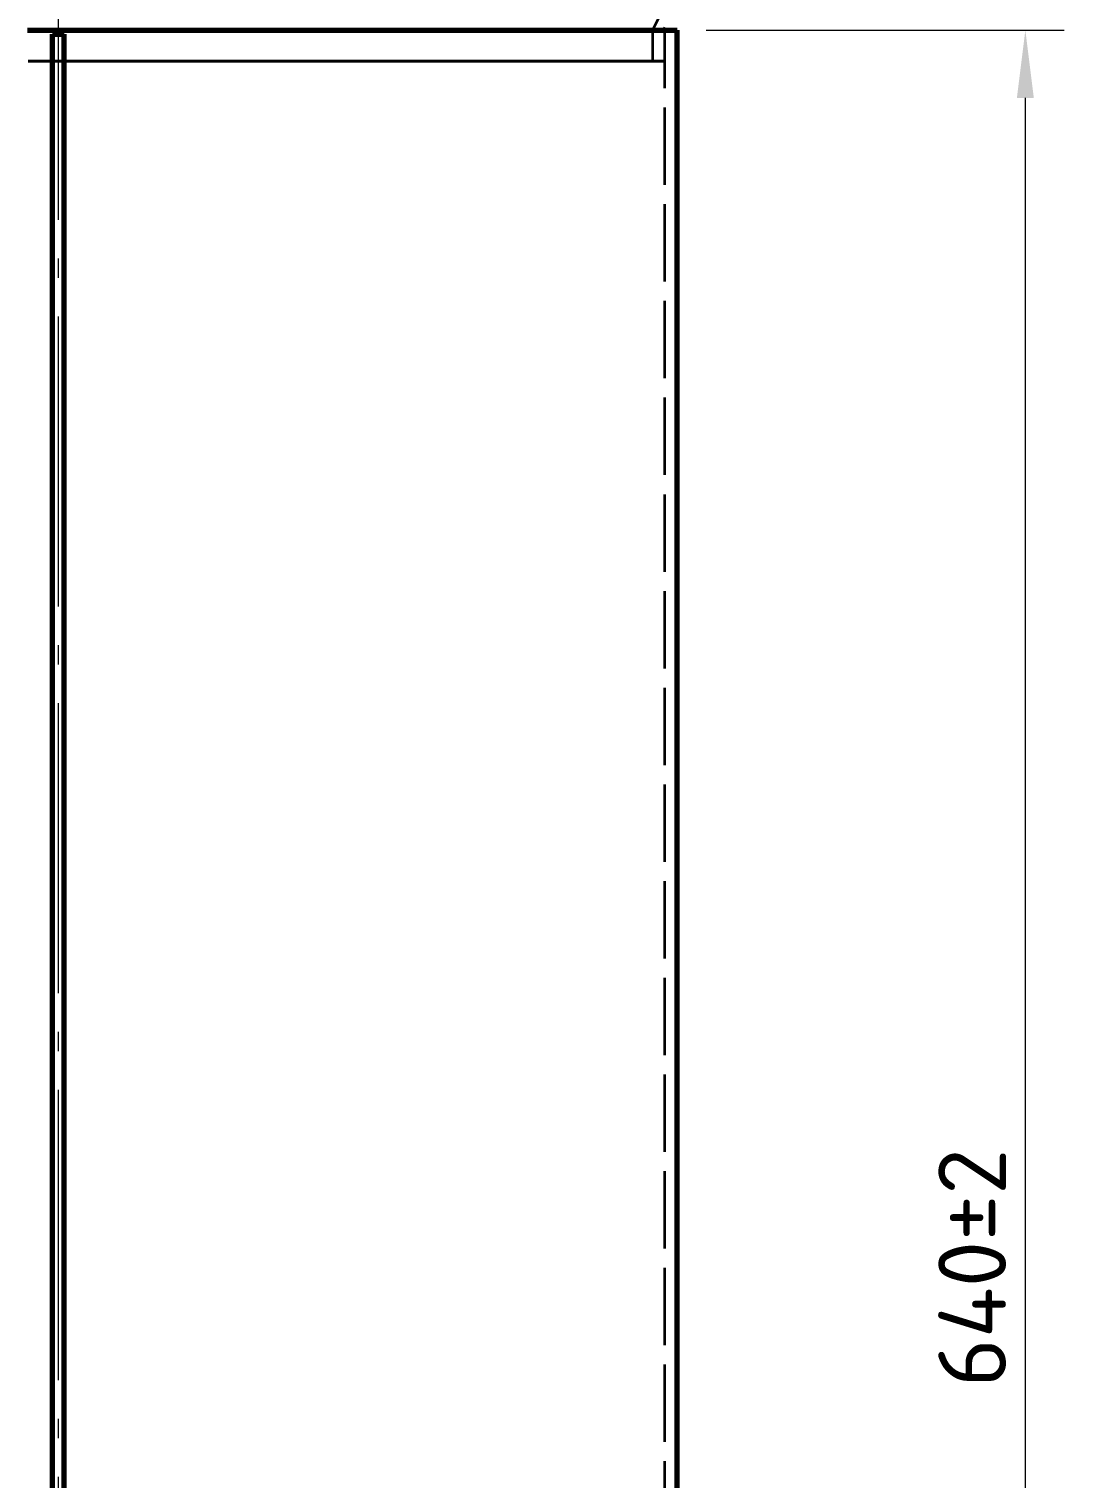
# Model space of a CAD drawing. Header units: millimetres. Extents: x 0 to 1554, y 0 to 420.
# Drawn here: x 118.7 to 172.2, y 230.7 to 305.7 of the extents above; entities that cross this region are included whole.
import ezdxf

# ---------------------------------------------------------------- set-up
doc = ezdxf.new("R2010")
doc.units = ezdxf.units.MM
doc.linetypes.add('IRAM-E-TRAZOS', pattern=[5, 4, -1])
doc.linetypes.add('IRAM-F-TRAZO-PUNTO', pattern=[20, 15, -2, 1, -2])
for name, color, linetype, lineweight in [('01-VISIBLE', 7, 'CONTINUOUS', 70), ('02-OCULTA', 4, 'IRAM-E-TRAZOS', 35), ('03-EJE', 1, 'IRAM-F-TRAZO-PUNTO', 18), ('04-COTA', 3, 'CONTINUOUS', 18)]:
    doc.layers.add(name, color=color, linetype=linetype, lineweight=lineweight)
doc.styles.add('ISO3098', font='isocpeur.ttf')
doc.dimstyles.new('FLAMA-IRAM', dxfattribs={"dimtxt": 3.5, "dimasz": 3.5, "dimexe": 2, "dimexo": 1.5, "dimgap": 1, "dimtad": 1, "dimdec": 1, "dimtxsty": 'ISO3098', "dimblk": 'IRAM_FLECHA', "dimblk1": 'IRAM_FLECHA', "dimblk2": 'IRAM_FLECHA', "dimcen": 2.5, "dimclrd": 256, "dimclre": 256, "dimclrt": 256, "dimazin": 3, "dimtfac": 1, "dimtmove": 0, "dimatfit": 3, "dimlwd": 18, "dimlwe": 18})

# ---------------------------------------------------------------- blocks, each defined once
blk = doc.blocks.new('IRAM_FLECHA')
blk.add_solid([(0, 0), (-1, 0.125), (-1, -0.125)])

msp = doc.modelspace()

# ---------------------------------------------------------------- linework, layer by layer
at = {"layer": '01-VISIBLE'}
for p, q in [((151.61, 305.613), (151.674, 305.741)), ((119.95, 177.813), (119.95, 305.413)), ((119.95, 305.413), (120.55, 305.413)), ((120.55, 177.813), (120.55, 305.413)), ((152.25, 177.613), (152.25, 305.613))]:
    msp.add_line(p, q, dxfattribs=at)
msp.add_lwpolyline([(118.65, 305.613), (118.81, 305.613), (118.97, 305.613), (119.13, 305.613), (119.29, 305.613), (119.45, 305.613), (119.61, 305.613), (119.77, 305.613), (119.93, 305.613), (120.09, 305.613), (120.25, 305.613), (120.41, 305.613), (120.57, 305.613), (120.73, 305.613), (120.89, 305.613), (121.05, 305.613), (121.21, 305.613), (121.37, 305.613), (121.53, 305.613), (121.69, 305.613), (121.85, 305.613), (122.01, 305.613), (122.17, 305.613), (122.33, 305.613), (122.49, 305.613), (122.65, 305.613), (122.81, 305.613), (122.97, 305.613), (123.13, 305.613), (123.29, 305.613), (123.45, 305.613), (123.61, 305.613), (123.77, 305.613), (123.93, 305.613), (124.09, 305.613), (124.25, 305.613), (124.41, 305.613), (124.57, 305.613), (124.73, 305.613), (124.89, 305.613), (125.05, 305.613), (125.21, 305.613), (125.37, 305.613), (125.53, 305.613), (125.69, 305.613), (125.85, 305.613), (126.01, 305.613), (126.17, 305.613), (126.33, 305.613), (126.49, 305.613), (126.65, 305.613), (126.81, 305.613), (126.97, 305.613), (127.13, 305.613), (127.29, 305.613), (127.45, 305.613), (127.61, 305.613), (127.77, 305.613), (127.93, 305.613), (128.09, 305.613), (128.25, 305.613), (128.41, 305.613), (128.57, 305.613), (128.73, 305.613), (128.89, 305.613), (129.05, 305.613), (129.21, 305.613), (129.37, 305.613), (129.53, 305.613), (129.69, 305.613), (129.85, 305.613), (130.01, 305.613), (130.17, 305.613), (130.33, 305.613), (130.49, 305.613), (130.65, 305.613), (130.81, 305.613), (130.97, 305.613), (131.13, 305.613), (131.29, 305.613), (131.45, 305.613), (131.61, 305.613), (131.77, 305.613), (131.93, 305.613), (132.09, 305.613), (132.25, 305.613), (132.41, 305.613), (132.57, 305.613), (132.73, 305.613), (132.89, 305.613), (133.05, 305.613), (133.21, 305.613), (133.37, 305.613), (133.53, 305.613), (133.69, 305.613), (133.85, 305.613), (134.01, 305.613), (134.17, 305.613), (134.33, 305.613), (134.49, 305.613), (134.65, 305.613), (134.81, 305.613), (134.97, 305.613), (135.13, 305.613), (135.29, 305.613), (135.45, 305.613), (135.61, 305.613), (135.77, 305.613), (135.93, 305.613), (136.09, 305.613), (136.25, 305.613), (136.41, 305.613), (136.57, 305.613), (136.73, 305.613), (136.89, 305.613), (137.05, 305.613), (137.21, 305.613), (137.37, 305.613), (137.53, 305.613), (137.69, 305.613), (137.85, 305.613), (138.01, 305.613), (138.17, 305.613), (138.33, 305.613), (138.49, 305.613), (138.65, 305.613), (138.81, 305.613), (138.97, 305.613), (139.13, 305.613), (139.29, 305.613), (139.45, 305.613), (139.61, 305.613), (139.77, 305.613), (139.93, 305.613), (140.09, 305.613), (140.25, 305.613), (140.41, 305.613), (140.57, 305.613), (140.73, 305.613), (140.89, 305.613), (141.05, 305.613), (141.21, 305.613), (141.37, 305.613), (141.53, 305.613), (141.69, 305.613), (141.85, 305.613), (142.01, 305.613), (142.17, 305.613), (142.33, 305.613), (142.49, 305.613), (142.65, 305.613), (142.81, 305.613), (142.97, 305.613), (143.13, 305.613), (143.29, 305.613), (143.45, 305.613), (143.61, 305.613), (143.77, 305.613), (143.93, 305.613), (144.09, 305.613), (144.25, 305.613), (144.41, 305.613), (144.57, 305.613), (144.73, 305.613), (144.89, 305.613), (145.05, 305.613), (145.21, 305.613), (145.37, 305.613), (145.53, 305.613), (145.69, 305.613), (145.85, 305.613), (146.01, 305.613), (146.17, 305.613), (146.33, 305.613), (146.49, 305.613), (146.65, 305.613), (146.81, 305.613), (146.97, 305.613), (147.13, 305.613), (147.29, 305.613), (147.45, 305.613), (147.61, 305.613), (147.77, 305.613), (147.93, 305.613), (148.09, 305.613), (148.25, 305.613), (148.41, 305.613), (148.57, 305.613), (148.73, 305.613), (148.89, 305.613), (149.05, 305.613), (149.21, 305.613), (149.37, 305.613), (149.53, 305.613), (149.69, 305.613), (149.85, 305.613), (150.01, 305.613), (150.17, 305.613), (150.33, 305.613), (150.49, 305.613), (150.65, 305.613), (150.81, 305.613), (150.97, 305.613), (151.13, 305.613), (151.29, 305.613), (151.45, 305.613), (151.61, 305.613), (151.77, 305.613), (151.93, 305.613), (152.09, 305.613), (152.25, 305.613)], dxfattribs=at)
at = {"layer": '02-OCULTA'}
for p, q in [((151.61, 306.893), (150.97, 305.613)), ((119.95, 177.813), (119.95, 305.413)), ((119.95, 305.413), (120.55, 305.413)), ((120.55, 177.813), (120.55, 305.413)), ((150.97, 305.613), (150.97, 304.013)), ((151.61, 177.613), (151.61, 305.613)), ((151.61, 304.013), (151.61, 305.613))]:
    msp.add_line(p, q, dxfattribs=at)
for points in [[(152.25, 305.613), (152.09, 305.613), (151.93, 305.613), (151.77, 305.613), (151.61, 305.613), (151.45, 305.613), (151.29, 305.613), (151.13, 305.613), (150.97, 305.613), (150.81, 305.613), (150.65, 305.613), (150.49, 305.613), (150.33, 305.613), (150.17, 305.613), (150.01, 305.613), (149.85, 305.613), (149.69, 305.613), (149.53, 305.613), (149.37, 305.613), (149.21, 305.613), (149.05, 305.613), (148.89, 305.613), (148.73, 305.613), (148.57, 305.613), (148.41, 305.613), (148.25, 305.613), (148.09, 305.613), (147.93, 305.613), (147.77, 305.613), (147.61, 305.613), (147.45, 305.613), (147.29, 305.613), (147.13, 305.613), (146.97, 305.613), (146.81, 305.613), (146.65, 305.613), (146.49, 305.613), (146.33, 305.613), (146.17, 305.613), (146.01, 305.613), (145.85, 305.613), (145.69, 305.613), (145.53, 305.613), (145.37, 305.613), (145.21, 305.613), (145.05, 305.613), (144.89, 305.613), (144.73, 305.613), (144.57, 305.613), (144.41, 305.613), (144.25, 305.613), (144.09, 305.613), (143.93, 305.613), (143.77, 305.613), (143.61, 305.613), (143.45, 305.613), (143.29, 305.613), (143.13, 305.613), (142.97, 305.613), (142.81, 305.613), (142.65, 305.613), (142.49, 305.613), (142.33, 305.613), (142.17, 305.613), (142.01, 305.613), (141.85, 305.613), (141.69, 305.613), (141.53, 305.613), (141.37, 305.613), (141.21, 305.613), (141.05, 305.613), (140.89, 305.613), (140.73, 305.613), (140.57, 305.613), (140.41, 305.613), (140.25, 305.613), (140.09, 305.613), (139.93, 305.613), (139.77, 305.613), (139.61, 305.613), (139.45, 305.613), (139.29, 305.613), (139.13, 305.613), (138.97, 305.613), (138.81, 305.613), (138.65, 305.613), (138.49, 305.613), (138.33, 305.613), (138.17, 305.613), (138.01, 305.613), (137.85, 305.613), (137.69, 305.613), (137.53, 305.613), (137.37, 305.613), (137.21, 305.613), (137.05, 305.613), (136.89, 305.613), (136.73, 305.613), (136.57, 305.613), (136.41, 305.613), (136.25, 305.613), (136.09, 305.613), (135.93, 305.613), (135.77, 305.613), (135.61, 305.613), (135.45, 305.613), (135.29, 305.613), (135.13, 305.613), (134.97, 305.613), (134.81, 305.613), (134.65, 305.613), (134.49, 305.613), (134.33, 305.613), (134.17, 305.613), (134.01, 305.613), (133.85, 305.613), (133.69, 305.613), (133.53, 305.613), (133.37, 305.613), (133.21, 305.613), (133.05, 305.613), (132.89, 305.613), (132.73, 305.613), (132.57, 305.613), (132.41, 305.613), (132.25, 305.613), (132.09, 305.613), (131.93, 305.613), (131.77, 305.613), (131.61, 305.613), (131.45, 305.613), (131.29, 305.613), (131.13, 305.613), (130.97, 305.613), (130.81, 305.613), (130.65, 305.613), (130.49, 305.613), (130.33, 305.613), (130.17, 305.613), (130.01, 305.613), (129.85, 305.613), (129.69, 305.613), (129.53, 305.613), (129.37, 305.613), (129.21, 305.613), (129.05, 305.613), (128.89, 305.613), (128.73, 305.613), (128.57, 305.613), (128.41, 305.613), (128.25, 305.613), (128.09, 305.613), (127.93, 305.613), (127.77, 305.613), (127.61, 305.613), (127.45, 305.613), (127.29, 305.613), (127.13, 305.613), (126.97, 305.613), (126.81, 305.613), (126.65, 305.613), (126.49, 305.613), (126.33, 305.613), (126.17, 305.613), (126.01, 305.613), (125.85, 305.613), (125.69, 305.613), (125.53, 305.613), (125.37, 305.613), (125.21, 305.613), (125.05, 305.613), (124.89, 305.613), (124.73, 305.613), (124.57, 305.613), (124.41, 305.613), (124.25, 305.613), (124.09, 305.613), (123.93, 305.613), (123.77, 305.613), (123.61, 305.613), (123.45, 305.613), (123.29, 305.613), (123.13, 305.613), (122.97, 305.613), (122.81, 305.613), (122.65, 305.613), (122.49, 305.613), (122.33, 305.613), (122.17, 305.613), (122.01, 305.613), (121.85, 305.613), (121.69, 305.613), (121.53, 305.613), (121.37, 305.613), (121.21, 305.613), (121.05, 305.613), (120.89, 305.613), (120.73, 305.613), (120.57, 305.613), (120.41, 305.613), (120.25, 305.613), (120.09, 305.613), (119.93, 305.613), (119.77, 305.613), (119.61, 305.613), (119.45, 305.613), (119.29, 305.613), (119.13, 305.613), (118.97, 305.613), (118.81, 305.613), (118.65, 305.613)], [(151.61, 305.613), (151.453, 305.613), (151.296, 305.613), (151.14, 305.613), (150.983, 305.613), (150.826, 305.613), (150.669, 305.613), (150.512, 305.613), (150.356, 305.613), (150.199, 305.613), (150.042, 305.613), (149.885, 305.613), (149.728, 305.613), (149.572, 305.613), (149.415, 305.613), (149.258, 305.613), (149.101, 305.613), (148.944, 305.613), (148.788, 305.613), (148.631, 305.613), (148.474, 305.613), (148.317, 305.613), (148.16, 305.613), (148.004, 305.613), (147.847, 305.613), (147.69, 305.613), (147.533, 305.613), (147.376, 305.613), (147.22, 305.613), (147.063, 305.613), (146.906, 305.613), (146.749, 305.613), (146.592, 305.613), (146.436, 305.613), (146.279, 305.613), (146.122, 305.613), (145.965, 305.613), (145.808, 305.613), (145.652, 305.613), (145.495, 305.613), (145.338, 305.613), (145.181, 305.613), (145.024, 305.613), (144.868, 305.613), (144.711, 305.613), (144.554, 305.613), (144.397, 305.613), (144.24, 305.613), (144.084, 305.613), (143.927, 305.613), (143.77, 305.613), (143.613, 305.613), (143.456, 305.613), (143.3, 305.613), (143.143, 305.613), (142.986, 305.613), (142.829, 305.613), (142.672, 305.613), (142.516, 305.613), (142.359, 305.613), (142.202, 305.613), (142.045, 305.613), (141.888, 305.613), (141.732, 305.613), (141.575, 305.613), (141.418, 305.613), (141.261, 305.613), (141.104, 305.613), (140.948, 305.613), (140.791, 305.613), (140.634, 305.613), (140.477, 305.613), (140.32, 305.613), (140.164, 305.613), (140.007, 305.613), (139.85, 305.613), (139.693, 305.613), (139.536, 305.613), (139.38, 305.613), (139.223, 305.613), (139.066, 305.613), (138.909, 305.613), (138.752, 305.613), (138.596, 305.613), (138.439, 305.613), (138.282, 305.613), (138.125, 305.613), (137.968, 305.613), (137.812, 305.613), (137.655, 305.613), (137.498, 305.613), (137.341, 305.613), (137.184, 305.613), (137.028, 305.613), (136.871, 305.613), (136.714, 305.613), (136.557, 305.613), (136.4, 305.613), (136.244, 305.613), (136.087, 305.613), (135.93, 305.613), (135.773, 305.613), (135.616, 305.613), (135.46, 305.613), (135.303, 305.613), (135.146, 305.613), (134.989, 305.613), (134.832, 305.613), (134.676, 305.613), (134.519, 305.613), (134.362, 305.613), (134.205, 305.613), (134.048, 305.613), (133.892, 305.613), (133.735, 305.613), (133.578, 305.613), (133.421, 305.613), (133.264, 305.613), (133.108, 305.613), (132.951, 305.613), (132.794, 305.613), (132.637, 305.613), (132.48, 305.613), (132.324, 305.613), (132.167, 305.613), (132.01, 305.613), (131.853, 305.613), (131.696, 305.613), (131.54, 305.613), (131.383, 305.613), (131.226, 305.613), (131.069, 305.613), (130.912, 305.613), (130.756, 305.613), (130.599, 305.613), (130.442, 305.613), (130.285, 305.613), (130.128, 305.613), (129.972, 305.613), (129.815, 305.613), (129.658, 305.613), (129.501, 305.613), (129.344, 305.613), (129.188, 305.613), (129.031, 305.613), (128.874, 305.613), (128.717, 305.613), (128.56, 305.613), (128.404, 305.613), (128.247, 305.613), (128.09, 305.613), (127.933, 305.613), (127.776, 305.613), (127.62, 305.613), (127.463, 305.613), (127.306, 305.613), (127.149, 305.613), (126.992, 305.613), (126.836, 305.613), (126.679, 305.613), (126.522, 305.613), (126.365, 305.613), (126.208, 305.613), (126.052, 305.613), (125.895, 305.613), (125.738, 305.613), (125.581, 305.613), (125.424, 305.613), (125.268, 305.613), (125.111, 305.613), (124.954, 305.613), (124.797, 305.613), (124.64, 305.613), (124.484, 305.613), (124.327, 305.613), (124.17, 305.613), (124.013, 305.613), (123.856, 305.613), (123.7, 305.613), (123.543, 305.613), (123.386, 305.613), (123.229, 305.613), (123.072, 305.613), (122.916, 305.613), (122.759, 305.613), (122.602, 305.613), (122.445, 305.613), (122.288, 305.613), (122.132, 305.613), (121.975, 305.613), (121.818, 305.613), (121.661, 305.613), (121.504, 305.613), (121.348, 305.613), (121.191, 305.613), (121.034, 305.613), (120.877, 305.613), (120.72, 305.613), (120.564, 305.613), (120.407, 305.613), (120.25, 305.613), (120.093, 305.613), (119.936, 305.613), (119.78, 305.613), (119.623, 305.613), (119.466, 305.613), (119.309, 305.613), (119.152, 305.613), (118.996, 305.613), (118.839, 305.613), (118.682, 305.613)], [(118.682, 305.613), (118.839, 305.613), (118.996, 305.613), (119.152, 305.613), (119.309, 305.613), (119.466, 305.613), (119.623, 305.613), (119.78, 305.613), (119.936, 305.613), (120.093, 305.613), (120.25, 305.613), (120.407, 305.613), (120.564, 305.613), (120.72, 305.613), (120.877, 305.613), (121.034, 305.613), (121.191, 305.613), (121.348, 305.613), (121.504, 305.613), (121.661, 305.613), (121.818, 305.613), (121.975, 305.613), (122.132, 305.613), (122.288, 305.613), (122.445, 305.613), (122.602, 305.613), (122.759, 305.613), (122.916, 305.613), (123.072, 305.613), (123.229, 305.613), (123.386, 305.613), (123.543, 305.613), (123.7, 305.613), (123.856, 305.613), (124.013, 305.613), (124.17, 305.613), (124.327, 305.613), (124.484, 305.613), (124.64, 305.613), (124.797, 305.613), (124.954, 305.613), (125.111, 305.613), (125.268, 305.613), (125.424, 305.613), (125.581, 305.613), (125.738, 305.613), (125.895, 305.613), (126.052, 305.613), (126.208, 305.613), (126.365, 305.613), (126.522, 305.613), (126.679, 305.613), (126.836, 305.613), (126.992, 305.613), (127.149, 305.613), (127.306, 305.613), (127.463, 305.613), (127.62, 305.613), (127.776, 305.613), (127.933, 305.613), (128.09, 305.613), (128.247, 305.613), (128.404, 305.613), (128.56, 305.613), (128.717, 305.613), (128.874, 305.613), (129.031, 305.613), (129.188, 305.613), (129.344, 305.613), (129.501, 305.613), (129.658, 305.613), (129.815, 305.613), (129.972, 305.613), (130.128, 305.613), (130.285, 305.613), (130.442, 305.613), (130.599, 305.613), (130.756, 305.613), (130.912, 305.613), (131.069, 305.613), (131.226, 305.613), (131.383, 305.613), (131.54, 305.613), (131.696, 305.613), (131.853, 305.613), (132.01, 305.613), (132.167, 305.613), (132.324, 305.613), (132.48, 305.613), (132.637, 305.613), (132.794, 305.613), (132.951, 305.613), (133.108, 305.613), (133.264, 305.613), (133.421, 305.613), (133.578, 305.613), (133.735, 305.613), (133.892, 305.613), (134.048, 305.613), (134.205, 305.613), (134.362, 305.613), (134.519, 305.613), (134.676, 305.613), (134.832, 305.613), (134.989, 305.613), (135.146, 305.613), (135.303, 305.613), (135.46, 305.613), (135.616, 305.613), (135.773, 305.613), (135.93, 305.613), (136.087, 305.613), (136.244, 305.613), (136.4, 305.613), (136.557, 305.613), (136.714, 305.613), (136.871, 305.613), (137.028, 305.613), (137.184, 305.613), (137.341, 305.613), (137.498, 305.613), (137.655, 305.613), (137.812, 305.613), (137.968, 305.613), (138.125, 305.613), (138.282, 305.613), (138.439, 305.613), (138.596, 305.613), (138.752, 305.613), (138.909, 305.613), (139.066, 305.613), (139.223, 305.613), (139.38, 305.613), (139.536, 305.613), (139.693, 305.613), (139.85, 305.613), (140.007, 305.613), (140.164, 305.613), (140.32, 305.613), (140.477, 305.613), (140.634, 305.613), (140.791, 305.613), (140.948, 305.613), (141.104, 305.613), (141.261, 305.613), (141.418, 305.613), (141.575, 305.613), (141.732, 305.613), (141.888, 305.613), (142.045, 305.613), (142.202, 305.613), (142.359, 305.613), (142.516, 305.613), (142.672, 305.613), (142.829, 305.613), (142.986, 305.613), (143.143, 305.613), (143.3, 305.613), (143.456, 305.613), (143.613, 305.613), (143.77, 305.613), (143.927, 305.613), (144.084, 305.613), (144.24, 305.613), (144.397, 305.613), (144.554, 305.613), (144.711, 305.613), (144.868, 305.613), (145.024, 305.613), (145.181, 305.613), (145.338, 305.613), (145.495, 305.613), (145.652, 305.613), (145.808, 305.613), (145.965, 305.613), (146.122, 305.613), (146.279, 305.613), (146.436, 305.613), (146.592, 305.613), (146.749, 305.613), (146.906, 305.613), (147.063, 305.613), (147.22, 305.613), (147.376, 305.613), (147.533, 305.613), (147.69, 305.613), (147.847, 305.613), (148.004, 305.613), (148.16, 305.613), (148.317, 305.613), (148.474, 305.613), (148.631, 305.613), (148.788, 305.613), (148.944, 305.613), (149.101, 305.613), (149.258, 305.613), (149.415, 305.613), (149.572, 305.613), (149.728, 305.613), (149.885, 305.613), (150.042, 305.613), (150.199, 305.613), (150.356, 305.613), (150.512, 305.613), (150.669, 305.613), (150.826, 305.613), (150.983, 305.613), (151.14, 305.613), (151.296, 305.613), (151.453, 305.613), (151.61, 305.613)], [(151.61, 305.613), (151.453, 305.613), (151.296, 305.613), (151.14, 305.613), (150.983, 305.613), (150.826, 305.613), (150.669, 305.613), (150.512, 305.613), (150.356, 305.613), (150.199, 305.613), (150.042, 305.613), (149.885, 305.613), (149.728, 305.613), (149.572, 305.613), (149.415, 305.613), (149.258, 305.613), (149.101, 305.613), (148.944, 305.613), (148.788, 305.613), (148.631, 305.613), (148.474, 305.613), (148.317, 305.613), (148.16, 305.613), (148.004, 305.613), (147.847, 305.613), (147.69, 305.613), (147.533, 305.613), (147.376, 305.613), (147.22, 305.613), (147.063, 305.613), (146.906, 305.613), (146.749, 305.613), (146.592, 305.613), (146.436, 305.613), (146.279, 305.613), (146.122, 305.613), (145.965, 305.613), (145.808, 305.613), (145.652, 305.613), (145.495, 305.613), (145.338, 305.613), (145.181, 305.613), (145.024, 305.613), (144.868, 305.613), (144.711, 305.613), (144.554, 305.613), (144.397, 305.613), (144.24, 305.613), (144.084, 305.613), (143.927, 305.613), (143.77, 305.613), (143.613, 305.613), (143.456, 305.613), (143.3, 305.613), (143.143, 305.613), (142.986, 305.613), (142.829, 305.613), (142.672, 305.613), (142.516, 305.613), (142.359, 305.613), (142.202, 305.613), (142.045, 305.613), (141.888, 305.613), (141.732, 305.613), (141.575, 305.613), (141.418, 305.613), (141.261, 305.613), (141.104, 305.613), (140.948, 305.613), (140.791, 305.613), (140.634, 305.613), (140.477, 305.613), (140.32, 305.613), (140.164, 305.613), (140.007, 305.613), (139.85, 305.613), (139.693, 305.613), (139.536, 305.613), (139.38, 305.613), (139.223, 305.613), (139.066, 305.613), (138.909, 305.613), (138.752, 305.613), (138.596, 305.613), (138.439, 305.613), (138.282, 305.613), (138.125, 305.613), (137.968, 305.613), (137.812, 305.613), (137.655, 305.613), (137.498, 305.613), (137.341, 305.613), (137.184, 305.613), (137.028, 305.613), (136.871, 305.613), (136.714, 305.613), (136.557, 305.613), (136.4, 305.613), (136.244, 305.613), (136.087, 305.613), (135.93, 305.613), (135.773, 305.613), (135.616, 305.613), (135.46, 305.613), (135.303, 305.613), (135.146, 305.613), (134.989, 305.613), (134.832, 305.613), (134.676, 305.613), (134.519, 305.613), (134.362, 305.613), (134.205, 305.613), (134.048, 305.613), (133.892, 305.613), (133.735, 305.613), (133.578, 305.613), (133.421, 305.613), (133.264, 305.613), (133.108, 305.613), (132.951, 305.613), (132.794, 305.613), (132.637, 305.613), (132.48, 305.613), (132.324, 305.613), (132.167, 305.613), (132.01, 305.613), (131.853, 305.613), (131.696, 305.613), (131.54, 305.613), (131.383, 305.613), (131.226, 305.613), (131.069, 305.613), (130.912, 305.613), (130.756, 305.613), (130.599, 305.613), (130.442, 305.613), (130.285, 305.613), (130.128, 305.613), (129.972, 305.613), (129.815, 305.613), (129.658, 305.613), (129.501, 305.613), (129.344, 305.613), (129.188, 305.613), (129.031, 305.613), (128.874, 305.613), (128.717, 305.613), (128.56, 305.613), (128.404, 305.613), (128.247, 305.613), (128.09, 305.613), (127.933, 305.613), (127.776, 305.613), (127.62, 305.613), (127.463, 305.613), (127.306, 305.613), (127.149, 305.613), (126.992, 305.613), (126.836, 305.613), (126.679, 305.613), (126.522, 305.613), (126.365, 305.613), (126.208, 305.613), (126.052, 305.613), (125.895, 305.613), (125.738, 305.613), (125.581, 305.613), (125.424, 305.613), (125.268, 305.613), (125.111, 305.613), (124.954, 305.613), (124.797, 305.613), (124.64, 305.613), (124.484, 305.613), (124.327, 305.613), (124.17, 305.613), (124.013, 305.613), (123.856, 305.613), (123.7, 305.613), (123.543, 305.613), (123.386, 305.613), (123.229, 305.613), (123.072, 305.613), (122.916, 305.613), (122.759, 305.613), (122.602, 305.613), (122.445, 305.613), (122.288, 305.613), (122.132, 305.613), (121.975, 305.613), (121.818, 305.613), (121.661, 305.613), (121.504, 305.613), (121.348, 305.613), (121.191, 305.613), (121.034, 305.613), (120.877, 305.613), (120.72, 305.613), (120.564, 305.613), (120.407, 305.613), (120.25, 305.613), (120.093, 305.613), (119.936, 305.613), (119.78, 305.613), (119.623, 305.613), (119.466, 305.613), (119.309, 305.613), (119.152, 305.613), (118.996, 305.613), (118.839, 305.613), (118.682, 305.613)], [(118.682, 305.613), (118.839, 305.613), (118.996, 305.613), (119.152, 305.613), (119.309, 305.613), (119.466, 305.613), (119.623, 305.613), (119.78, 305.613), (119.936, 305.613), (120.093, 305.613), (120.25, 305.613), (120.407, 305.613), (120.564, 305.613), (120.72, 305.613), (120.877, 305.613), (121.034, 305.613), (121.191, 305.613), (121.348, 305.613), (121.504, 305.613), (121.661, 305.613), (121.818, 305.613), (121.975, 305.613), (122.132, 305.613), (122.288, 305.613), (122.445, 305.613), (122.602, 305.613), (122.759, 305.613), (122.916, 305.613), (123.072, 305.613), (123.229, 305.613), (123.386, 305.613), (123.543, 305.613), (123.7, 305.613), (123.856, 305.613), (124.013, 305.613), (124.17, 305.613), (124.327, 305.613), (124.484, 305.613), (124.64, 305.613), (124.797, 305.613), (124.954, 305.613), (125.111, 305.613), (125.268, 305.613), (125.424, 305.613), (125.581, 305.613), (125.738, 305.613), (125.895, 305.613), (126.052, 305.613), (126.208, 305.613), (126.365, 305.613), (126.522, 305.613), (126.679, 305.613), (126.836, 305.613), (126.992, 305.613), (127.149, 305.613), (127.306, 305.613), (127.463, 305.613), (127.62, 305.613), (127.776, 305.613), (127.933, 305.613), (128.09, 305.613), (128.247, 305.613), (128.404, 305.613), (128.56, 305.613), (128.717, 305.613), (128.874, 305.613), (129.031, 305.613), (129.188, 305.613), (129.344, 305.613), (129.501, 305.613), (129.658, 305.613), (129.815, 305.613), (129.972, 305.613), (130.128, 305.613), (130.285, 305.613), (130.442, 305.613), (130.599, 305.613), (130.756, 305.613), (130.912, 305.613), (131.069, 305.613), (131.226, 305.613), (131.383, 305.613), (131.54, 305.613), (131.696, 305.613), (131.853, 305.613), (132.01, 305.613), (132.167, 305.613), (132.324, 305.613), (132.48, 305.613), (132.637, 305.613), (132.794, 305.613), (132.951, 305.613), (133.108, 305.613), (133.264, 305.613), (133.421, 305.613), (133.578, 305.613), (133.735, 305.613), (133.892, 305.613), (134.048, 305.613), (134.205, 305.613), (134.362, 305.613), (134.519, 305.613), (134.676, 305.613), (134.832, 305.613), (134.989, 305.613), (135.146, 305.613), (135.303, 305.613), (135.46, 305.613), (135.616, 305.613), (135.773, 305.613), (135.93, 305.613), (136.087, 305.613), (136.244, 305.613), (136.4, 305.613), (136.557, 305.613), (136.714, 305.613), (136.871, 305.613), (137.028, 305.613), (137.184, 305.613), (137.341, 305.613), (137.498, 305.613), (137.655, 305.613), (137.812, 305.613), (137.968, 305.613), (138.125, 305.613), (138.282, 305.613), (138.439, 305.613), (138.596, 305.613), (138.752, 305.613), (138.909, 305.613), (139.066, 305.613), (139.223, 305.613), (139.38, 305.613), (139.536, 305.613), (139.693, 305.613), (139.85, 305.613), (140.007, 305.613), (140.164, 305.613), (140.32, 305.613), (140.477, 305.613), (140.634, 305.613), (140.791, 305.613), (140.948, 305.613), (141.104, 305.613), (141.261, 305.613), (141.418, 305.613), (141.575, 305.613), (141.732, 305.613), (141.888, 305.613), (142.045, 305.613), (142.202, 305.613), (142.359, 305.613), (142.516, 305.613), (142.672, 305.613), (142.829, 305.613), (142.986, 305.613), (143.143, 305.613), (143.3, 305.613), (143.456, 305.613), (143.613, 305.613), (143.77, 305.613), (143.927, 305.613), (144.084, 305.613), (144.24, 305.613), (144.397, 305.613), (144.554, 305.613), (144.711, 305.613), (144.868, 305.613), (145.024, 305.613), (145.181, 305.613), (145.338, 305.613), (145.495, 305.613), (145.652, 305.613), (145.808, 305.613), (145.965, 305.613), (146.122, 305.613), (146.279, 305.613), (146.436, 305.613), (146.592, 305.613), (146.749, 305.613), (146.906, 305.613), (147.063, 305.613), (147.22, 305.613), (147.376, 305.613), (147.533, 305.613), (147.69, 305.613), (147.847, 305.613), (148.004, 305.613), (148.16, 305.613), (148.317, 305.613), (148.474, 305.613), (148.631, 305.613), (148.788, 305.613), (148.944, 305.613), (149.101, 305.613), (149.258, 305.613), (149.415, 305.613), (149.572, 305.613), (149.728, 305.613), (149.885, 305.613), (150.042, 305.613), (150.199, 305.613), (150.356, 305.613), (150.512, 305.613), (150.669, 305.613), (150.826, 305.613), (150.983, 305.613), (151.14, 305.613), (151.296, 305.613), (151.453, 305.613), (151.61, 305.613)], [(150.97, 305.613), (150.816, 305.613), (150.663, 305.613), (150.509, 305.613), (150.356, 305.613), (150.202, 305.613), (150.048, 305.613), (149.895, 305.613), (149.741, 305.613), (149.588, 305.613), (149.434, 305.613), (149.28, 305.613), (149.127, 305.613), (148.973, 305.613), (148.82, 305.613), (148.666, 305.613), (148.512, 305.613), (148.359, 305.613), (148.205, 305.613), (148.052, 305.613), (147.898, 305.613), (147.744, 305.613), (147.591, 305.613), (147.437, 305.613), (147.284, 305.613), (147.13, 305.613), (146.976, 305.613), (146.823, 305.613), (146.669, 305.613), (146.516, 305.613), (146.362, 305.613), (146.208, 305.613), (146.055, 305.613), (145.901, 305.613), (145.748, 305.613), (145.594, 305.613), (145.44, 305.613), (145.287, 305.613), (145.133, 305.613), (144.98, 305.613), (144.826, 305.613), (144.672, 305.613), (144.519, 305.613), (144.365, 305.613), (144.212, 305.613), (144.058, 305.613), (143.904, 305.613), (143.751, 305.613), (143.597, 305.613), (143.444, 305.613), (143.29, 305.613), (143.136, 305.613), (142.983, 305.613), (142.829, 305.613), (142.676, 305.613), (142.522, 305.613), (142.368, 305.613), (142.215, 305.613), (142.061, 305.613), (141.908, 305.613), (141.754, 305.613), (141.6, 305.613), (141.447, 305.613), (141.293, 305.613), (141.14, 305.613), (140.986, 305.613), (140.832, 305.613), (140.679, 305.613), (140.525, 305.613), (140.372, 305.613), (140.218, 305.613), (140.064, 305.613), (139.911, 305.613), (139.757, 305.613), (139.604, 305.613), (139.45, 305.613), (139.296, 305.613), (139.143, 305.613), (138.989, 305.613), (138.836, 305.613), (138.682, 305.613), (138.528, 305.613), (138.375, 305.613), (138.221, 305.613), (138.068, 305.613), (137.914, 305.613), (137.76, 305.613), (137.607, 305.613), (137.453, 305.613), (137.3, 305.613), (137.146, 305.613), (136.992, 305.613), (136.839, 305.613), (136.685, 305.613), (136.532, 305.613), (136.378, 305.613), (136.224, 305.613), (136.071, 305.613), (135.917, 305.613), (135.764, 305.613), (135.61, 305.613), (135.456, 305.613), (135.303, 305.613), (135.149, 305.613), (134.996, 305.613), (134.842, 305.613), (134.688, 305.613), (134.535, 305.613), (134.381, 305.613), (134.228, 305.613), (134.074, 305.613), (133.92, 305.613), (133.767, 305.613), (133.613, 305.613), (133.46, 305.613), (133.306, 305.613), (133.152, 305.613), (132.999, 305.613), (132.845, 305.613), (132.692, 305.613), (132.538, 305.613), (132.384, 305.613), (132.231, 305.613), (132.077, 305.613), (131.924, 305.613), (131.77, 305.613), (131.616, 305.613), (131.463, 305.613), (131.309, 305.613), (131.156, 305.613), (131.002, 305.613), (130.848, 305.613), (130.695, 305.613), (130.541, 305.613), (130.388, 305.613), (130.234, 305.613), (130.08, 305.613), (129.927, 305.613), (129.773, 305.613), (129.62, 305.613), (129.466, 305.613), (129.312, 305.613), (129.159, 305.613), (129.005, 305.613), (128.852, 305.613), (128.698, 305.613), (128.544, 305.613), (128.391, 305.613), (128.237, 305.613), (128.084, 305.613), (127.93, 305.613), (127.776, 305.613), (127.623, 305.613), (127.469, 305.613), (127.316, 305.613), (127.162, 305.613), (127.008, 305.613), (126.855, 305.613), (126.701, 305.613), (126.548, 305.613), (126.394, 305.613), (126.24, 305.613), (126.087, 305.613), (125.933, 305.613), (125.78, 305.613), (125.626, 305.613), (125.472, 305.613), (125.319, 305.613), (125.165, 305.613), (125.012, 305.613), (124.858, 305.613), (124.704, 305.613), (124.551, 305.613), (124.397, 305.613), (124.244, 305.613), (124.09, 305.613), (123.936, 305.613), (123.783, 305.613), (123.629, 305.613), (123.476, 305.613), (123.322, 305.613), (123.168, 305.613), (123.015, 305.613), (122.861, 305.613), (122.708, 305.613), (122.554, 305.613), (122.4, 305.613), (122.247, 305.613), (122.093, 305.613), (121.94, 305.613), (121.786, 305.613), (121.632, 305.613), (121.479, 305.613), (121.325, 305.613), (121.172, 305.613), (121.018, 305.613), (120.864, 305.613), (120.711, 305.613), (120.557, 305.613), (120.404, 305.613), (120.25, 305.613), (120.096, 305.613), (119.943, 305.613), (119.789, 305.613), (119.636, 305.613), (119.482, 305.613), (119.328, 305.613), (119.175, 305.613), (119.021, 305.613), (118.868, 305.613), (118.714, 305.613)], [(118.714, 305.613), (118.868, 305.613), (119.021, 305.613), (119.175, 305.613), (119.328, 305.613), (119.482, 305.613), (119.636, 305.613), (119.789, 305.613), (119.943, 305.613), (120.096, 305.613), (120.25, 305.613), (120.404, 305.613), (120.557, 305.613), (120.711, 305.613), (120.864, 305.613), (121.018, 305.613), (121.172, 305.613), (121.325, 305.613), (121.479, 305.613), (121.632, 305.613), (121.786, 305.613), (121.94, 305.613), (122.093, 305.613), (122.247, 305.613), (122.4, 305.613), (122.554, 305.613), (122.708, 305.613), (122.861, 305.613), (123.015, 305.613), (123.168, 305.613), (123.322, 305.613), (123.476, 305.613), (123.629, 305.613), (123.783, 305.613), (123.936, 305.613), (124.09, 305.613), (124.244, 305.613), (124.397, 305.613), (124.551, 305.613), (124.704, 305.613), (124.858, 305.613), (125.012, 305.613), (125.165, 305.613), (125.319, 305.613), (125.472, 305.613), (125.626, 305.613), (125.78, 305.613), (125.933, 305.613), (126.087, 305.613), (126.24, 305.613), (126.394, 305.613), (126.548, 305.613), (126.701, 305.613), (126.855, 305.613), (127.008, 305.613), (127.162, 305.613), (127.316, 305.613), (127.469, 305.613), (127.623, 305.613), (127.776, 305.613), (127.93, 305.613), (128.084, 305.613), (128.237, 305.613), (128.391, 305.613), (128.544, 305.613), (128.698, 305.613), (128.852, 305.613), (129.005, 305.613), (129.159, 305.613), (129.312, 305.613), (129.466, 305.613), (129.62, 305.613), (129.773, 305.613), (129.927, 305.613), (130.08, 305.613), (130.234, 305.613), (130.388, 305.613), (130.541, 305.613), (130.695, 305.613), (130.848, 305.613), (131.002, 305.613), (131.156, 305.613), (131.309, 305.613), (131.463, 305.613), (131.616, 305.613), (131.77, 305.613), (131.924, 305.613), (132.077, 305.613), (132.231, 305.613), (132.384, 305.613), (132.538, 305.613), (132.692, 305.613), (132.845, 305.613), (132.999, 305.613), (133.152, 305.613), (133.306, 305.613), (133.46, 305.613), (133.613, 305.613), (133.767, 305.613), (133.92, 305.613), (134.074, 305.613), (134.228, 305.613), (134.381, 305.613), (134.535, 305.613), (134.688, 305.613), (134.842, 305.613), (134.996, 305.613), (135.149, 305.613), (135.303, 305.613), (135.456, 305.613), (135.61, 305.613), (135.764, 305.613), (135.917, 305.613), (136.071, 305.613), (136.224, 305.613), (136.378, 305.613), (136.532, 305.613), (136.685, 305.613), (136.839, 305.613), (136.992, 305.613), (137.146, 305.613), (137.3, 305.613), (137.453, 305.613), (137.607, 305.613), (137.76, 305.613), (137.914, 305.613), (138.068, 305.613), (138.221, 305.613), (138.375, 305.613), (138.528, 305.613), (138.682, 305.613), (138.836, 305.613), (138.989, 305.613), (139.143, 305.613), (139.296, 305.613), (139.45, 305.613), (139.604, 305.613), (139.757, 305.613), (139.911, 305.613), (140.064, 305.613), (140.218, 305.613), (140.372, 305.613), (140.525, 305.613), (140.679, 305.613), (140.832, 305.613), (140.986, 305.613), (141.14, 305.613), (141.293, 305.613), (141.447, 305.613), (141.6, 305.613), (141.754, 305.613), (141.908, 305.613), (142.061, 305.613), (142.215, 305.613), (142.368, 305.613), (142.522, 305.613), (142.676, 305.613), (142.829, 305.613), (142.983, 305.613), (143.136, 305.613), (143.29, 305.613), (143.444, 305.613), (143.597, 305.613), (143.751, 305.613), (143.904, 305.613), (144.058, 305.613), (144.212, 305.613), (144.365, 305.613), (144.519, 305.613), (144.672, 305.613), (144.826, 305.613), (144.98, 305.613), (145.133, 305.613), (145.287, 305.613), (145.44, 305.613), (145.594, 305.613), (145.748, 305.613), (145.901, 305.613), (146.055, 305.613), (146.208, 305.613), (146.362, 305.613), (146.516, 305.613), (146.669, 305.613), (146.823, 305.613), (146.976, 305.613), (147.13, 305.613), (147.284, 305.613), (147.437, 305.613), (147.591, 305.613), (147.744, 305.613), (147.898, 305.613), (148.052, 305.613), (148.205, 305.613), (148.359, 305.613), (148.512, 305.613), (148.666, 305.613), (148.82, 305.613), (148.973, 305.613), (149.127, 305.613), (149.28, 305.613), (149.434, 305.613), (149.588, 305.613), (149.741, 305.613), (149.895, 305.613), (150.048, 305.613), (150.202, 305.613), (150.356, 305.613), (150.509, 305.613), (150.663, 305.613), (150.816, 305.613), (150.97, 305.613)], [(151.61, 304.013), (151.453, 304.013), (151.296, 304.013), (151.14, 304.013), (150.983, 304.013), (150.826, 304.013), (150.669, 304.013), (150.512, 304.013), (150.356, 304.013), (150.199, 304.013), (150.042, 304.013), (149.885, 304.013), (149.728, 304.013), (149.572, 304.013), (149.415, 304.013), (149.258, 304.013), (149.101, 304.013), (148.944, 304.013), (148.788, 304.013), (148.631, 304.013), (148.474, 304.013), (148.317, 304.013), (148.16, 304.013), (148.004, 304.013), (147.847, 304.013), (147.69, 304.013), (147.533, 304.013), (147.376, 304.013), (147.22, 304.013), (147.063, 304.013), (146.906, 304.013), (146.749, 304.013), (146.592, 304.013), (146.436, 304.013), (146.279, 304.013), (146.122, 304.013), (145.965, 304.013), (145.808, 304.013), (145.652, 304.013), (145.495, 304.013), (145.338, 304.013), (145.181, 304.013), (145.024, 304.013), (144.868, 304.013), (144.711, 304.013), (144.554, 304.013), (144.397, 304.013), (144.24, 304.013), (144.084, 304.013), (143.927, 304.013), (143.77, 304.013), (143.613, 304.013), (143.456, 304.013), (143.3, 304.013), (143.143, 304.013), (142.986, 304.013), (142.829, 304.013), (142.672, 304.013), (142.516, 304.013), (142.359, 304.013), (142.202, 304.013), (142.045, 304.013), (141.888, 304.013), (141.732, 304.013), (141.575, 304.013), (141.418, 304.013), (141.261, 304.013), (141.104, 304.013), (140.948, 304.013), (140.791, 304.013), (140.634, 304.013), (140.477, 304.013), (140.32, 304.013), (140.164, 304.013), (140.007, 304.013), (139.85, 304.013), (139.693, 304.013), (139.536, 304.013), (139.38, 304.013), (139.223, 304.013), (139.066, 304.013), (138.909, 304.013), (138.752, 304.013), (138.596, 304.013), (138.439, 304.013), (138.282, 304.013), (138.125, 304.013), (137.968, 304.013), (137.812, 304.013), (137.655, 304.013), (137.498, 304.013), (137.341, 304.013), (137.184, 304.013), (137.028, 304.013), (136.871, 304.013), (136.714, 304.013), (136.557, 304.013), (136.4, 304.013), (136.244, 304.013), (136.087, 304.013), (135.93, 304.013), (135.773, 304.013), (135.616, 304.013), (135.46, 304.013), (135.303, 304.013), (135.146, 304.013), (134.989, 304.013), (134.832, 304.013), (134.676, 304.013), (134.519, 304.013), (134.362, 304.013), (134.205, 304.013), (134.048, 304.013), (133.892, 304.013), (133.735, 304.013), (133.578, 304.013), (133.421, 304.013), (133.264, 304.013), (133.108, 304.013), (132.951, 304.013), (132.794, 304.013), (132.637, 304.013), (132.48, 304.013), (132.324, 304.013), (132.167, 304.013), (132.01, 304.013), (131.853, 304.013), (131.696, 304.013), (131.54, 304.013), (131.383, 304.013), (131.226, 304.013), (131.069, 304.013), (130.912, 304.013), (130.756, 304.013), (130.599, 304.013), (130.442, 304.013), (130.285, 304.013), (130.128, 304.013), (129.972, 304.013), (129.815, 304.013), (129.658, 304.013), (129.501, 304.013), (129.344, 304.013), (129.188, 304.013), (129.031, 304.013), (128.874, 304.013), (128.717, 304.013), (128.56, 304.013), (128.404, 304.013), (128.247, 304.013), (128.09, 304.013), (127.933, 304.013), (127.776, 304.013), (127.62, 304.013), (127.463, 304.013), (127.306, 304.013), (127.149, 304.013), (126.992, 304.013), (126.836, 304.013), (126.679, 304.013), (126.522, 304.013), (126.365, 304.013), (126.208, 304.013), (126.052, 304.013), (125.895, 304.013), (125.738, 304.013), (125.581, 304.013), (125.424, 304.013), (125.268, 304.013), (125.111, 304.013), (124.954, 304.013), (124.797, 304.013), (124.64, 304.013), (124.484, 304.013), (124.327, 304.013), (124.17, 304.013), (124.013, 304.013), (123.856, 304.013), (123.7, 304.013), (123.543, 304.013), (123.386, 304.013), (123.229, 304.013), (123.072, 304.013), (122.916, 304.013), (122.759, 304.013), (122.602, 304.013), (122.445, 304.013), (122.288, 304.013), (122.132, 304.013), (121.975, 304.013), (121.818, 304.013), (121.661, 304.013), (121.504, 304.013), (121.348, 304.013), (121.191, 304.013), (121.034, 304.013), (120.877, 304.013), (120.72, 304.013), (120.564, 304.013), (120.407, 304.013), (120.25, 304.013), (120.093, 304.013), (119.936, 304.013), (119.78, 304.013), (119.623, 304.013), (119.466, 304.013), (119.309, 304.013), (119.152, 304.013), (118.996, 304.013), (118.839, 304.013), (118.682, 304.013)], [(118.682, 304.013), (118.839, 304.013), (118.996, 304.013), (119.152, 304.013), (119.309, 304.013), (119.466, 304.013), (119.623, 304.013), (119.78, 304.013), (119.936, 304.013), (120.093, 304.013), (120.25, 304.013), (120.407, 304.013), (120.564, 304.013), (120.72, 304.013), (120.877, 304.013), (121.034, 304.013), (121.191, 304.013), (121.348, 304.013), (121.504, 304.013), (121.661, 304.013), (121.818, 304.013), (121.975, 304.013), (122.132, 304.013), (122.288, 304.013), (122.445, 304.013), (122.602, 304.013), (122.759, 304.013), (122.916, 304.013), (123.072, 304.013), (123.229, 304.013), (123.386, 304.013), (123.543, 304.013), (123.7, 304.013), (123.856, 304.013), (124.013, 304.013), (124.17, 304.013), (124.327, 304.013), (124.484, 304.013), (124.64, 304.013), (124.797, 304.013), (124.954, 304.013), (125.111, 304.013), (125.268, 304.013), (125.424, 304.013), (125.581, 304.013), (125.738, 304.013), (125.895, 304.013), (126.052, 304.013), (126.208, 304.013), (126.365, 304.013), (126.522, 304.013), (126.679, 304.013), (126.836, 304.013), (126.992, 304.013), (127.149, 304.013), (127.306, 304.013), (127.463, 304.013), (127.62, 304.013), (127.776, 304.013), (127.933, 304.013), (128.09, 304.013), (128.247, 304.013), (128.404, 304.013), (128.56, 304.013), (128.717, 304.013), (128.874, 304.013), (129.031, 304.013), (129.188, 304.013), (129.344, 304.013), (129.501, 304.013), (129.658, 304.013), (129.815, 304.013), (129.972, 304.013), (130.128, 304.013), (130.285, 304.013), (130.442, 304.013), (130.599, 304.013), (130.756, 304.013), (130.912, 304.013), (131.069, 304.013), (131.226, 304.013), (131.383, 304.013), (131.54, 304.013), (131.696, 304.013), (131.853, 304.013), (132.01, 304.013), (132.167, 304.013), (132.324, 304.013), (132.48, 304.013), (132.637, 304.013), (132.794, 304.013), (132.951, 304.013), (133.108, 304.013), (133.264, 304.013), (133.421, 304.013), (133.578, 304.013), (133.735, 304.013), (133.892, 304.013), (134.048, 304.013), (134.205, 304.013), (134.362, 304.013), (134.519, 304.013), (134.676, 304.013), (134.832, 304.013), (134.989, 304.013), (135.146, 304.013), (135.303, 304.013), (135.46, 304.013), (135.616, 304.013), (135.773, 304.013), (135.93, 304.013), (136.087, 304.013), (136.244, 304.013), (136.4, 304.013), (136.557, 304.013), (136.714, 304.013), (136.871, 304.013), (137.028, 304.013), (137.184, 304.013), (137.341, 304.013), (137.498, 304.013), (137.655, 304.013), (137.812, 304.013), (137.968, 304.013), (138.125, 304.013), (138.282, 304.013), (138.439, 304.013), (138.596, 304.013), (138.752, 304.013), (138.909, 304.013), (139.066, 304.013), (139.223, 304.013), (139.38, 304.013), (139.536, 304.013), (139.693, 304.013), (139.85, 304.013), (140.007, 304.013), (140.164, 304.013), (140.32, 304.013), (140.477, 304.013), (140.634, 304.013), (140.791, 304.013), (140.948, 304.013), (141.104, 304.013), (141.261, 304.013), (141.418, 304.013), (141.575, 304.013), (141.732, 304.013), (141.888, 304.013), (142.045, 304.013), (142.202, 304.013), (142.359, 304.013), (142.516, 304.013), (142.672, 304.013), (142.829, 304.013), (142.986, 304.013), (143.143, 304.013), (143.3, 304.013), (143.456, 304.013), (143.613, 304.013), (143.77, 304.013), (143.927, 304.013), (144.084, 304.013), (144.24, 304.013), (144.397, 304.013), (144.554, 304.013), (144.711, 304.013), (144.868, 304.013), (145.024, 304.013), (145.181, 304.013), (145.338, 304.013), (145.495, 304.013), (145.652, 304.013), (145.808, 304.013), (145.965, 304.013), (146.122, 304.013), (146.279, 304.013), (146.436, 304.013), (146.592, 304.013), (146.749, 304.013), (146.906, 304.013), (147.063, 304.013), (147.22, 304.013), (147.376, 304.013), (147.533, 304.013), (147.69, 304.013), (147.847, 304.013), (148.004, 304.013), (148.16, 304.013), (148.317, 304.013), (148.474, 304.013), (148.631, 304.013), (148.788, 304.013), (148.944, 304.013), (149.101, 304.013), (149.258, 304.013), (149.415, 304.013), (149.572, 304.013), (149.728, 304.013), (149.885, 304.013), (150.042, 304.013), (150.199, 304.013), (150.356, 304.013), (150.512, 304.013), (150.669, 304.013), (150.826, 304.013), (150.983, 304.013), (151.14, 304.013), (151.296, 304.013), (151.453, 304.013), (151.61, 304.013)], [(150.97, 304.013), (150.816, 304.013), (150.663, 304.013), (150.509, 304.013), (150.356, 304.013), (150.202, 304.013), (150.048, 304.013), (149.895, 304.013), (149.741, 304.013), (149.588, 304.013), (149.434, 304.013), (149.28, 304.013), (149.127, 304.013), (148.973, 304.013), (148.82, 304.013), (148.666, 304.013), (148.512, 304.013), (148.359, 304.013), (148.205, 304.013), (148.052, 304.013), (147.898, 304.013), (147.744, 304.013), (147.591, 304.013), (147.437, 304.013), (147.284, 304.013), (147.13, 304.013), (146.976, 304.013), (146.823, 304.013), (146.669, 304.013), (146.516, 304.013), (146.362, 304.013), (146.208, 304.013), (146.055, 304.013), (145.901, 304.013), (145.748, 304.013), (145.594, 304.013), (145.44, 304.013), (145.287, 304.013), (145.133, 304.013), (144.98, 304.013), (144.826, 304.013), (144.672, 304.013), (144.519, 304.013), (144.365, 304.013), (144.212, 304.013), (144.058, 304.013), (143.904, 304.013), (143.751, 304.013), (143.597, 304.013), (143.444, 304.013), (143.29, 304.013), (143.136, 304.013), (142.983, 304.013), (142.829, 304.013), (142.676, 304.013), (142.522, 304.013), (142.368, 304.013), (142.215, 304.013), (142.061, 304.013), (141.908, 304.013), (141.754, 304.013), (141.6, 304.013), (141.447, 304.013), (141.293, 304.013), (141.14, 304.013), (140.986, 304.013), (140.832, 304.013), (140.679, 304.013), (140.525, 304.013), (140.372, 304.013), (140.218, 304.013), (140.064, 304.013), (139.911, 304.013), (139.757, 304.013), (139.604, 304.013), (139.45, 304.013), (139.296, 304.013), (139.143, 304.013), (138.989, 304.013), (138.836, 304.013), (138.682, 304.013), (138.528, 304.013), (138.375, 304.013), (138.221, 304.013), (138.068, 304.013), (137.914, 304.013), (137.76, 304.013), (137.607, 304.013), (137.453, 304.013), (137.3, 304.013), (137.146, 304.013), (136.992, 304.013), (136.839, 304.013), (136.685, 304.013), (136.532, 304.013), (136.378, 304.013), (136.224, 304.013), (136.071, 304.013), (135.917, 304.013), (135.764, 304.013), (135.61, 304.013), (135.456, 304.013), (135.303, 304.013), (135.149, 304.013), (134.996, 304.013), (134.842, 304.013), (134.688, 304.013), (134.535, 304.013), (134.381, 304.013), (134.228, 304.013), (134.074, 304.013), (133.92, 304.013), (133.767, 304.013), (133.613, 304.013), (133.46, 304.013), (133.306, 304.013), (133.152, 304.013), (132.999, 304.013), (132.845, 304.013), (132.692, 304.013), (132.538, 304.013), (132.384, 304.013), (132.231, 304.013), (132.077, 304.013), (131.924, 304.013), (131.77, 304.013), (131.616, 304.013), (131.463, 304.013), (131.309, 304.013), (131.156, 304.013), (131.002, 304.013), (130.848, 304.013), (130.695, 304.013), (130.541, 304.013), (130.388, 304.013), (130.234, 304.013), (130.08, 304.013), (129.927, 304.013), (129.773, 304.013), (129.62, 304.013), (129.466, 304.013), (129.312, 304.013), (129.159, 304.013), (129.005, 304.013), (128.852, 304.013), (128.698, 304.013), (128.544, 304.013), (128.391, 304.013), (128.237, 304.013), (128.084, 304.013), (127.93, 304.013), (127.776, 304.013), (127.623, 304.013), (127.469, 304.013), (127.316, 304.013), (127.162, 304.013), (127.008, 304.013), (126.855, 304.013), (126.701, 304.013), (126.548, 304.013), (126.394, 304.013), (126.24, 304.013), (126.087, 304.013), (125.933, 304.013), (125.78, 304.013), (125.626, 304.013), (125.472, 304.013), (125.319, 304.013), (125.165, 304.013), (125.012, 304.013), (124.858, 304.013), (124.704, 304.013), (124.551, 304.013), (124.397, 304.013), (124.244, 304.013), (124.09, 304.013), (123.936, 304.013), (123.783, 304.013), (123.629, 304.013), (123.476, 304.013), (123.322, 304.013), (123.168, 304.013), (123.015, 304.013), (122.861, 304.013), (122.708, 304.013), (122.554, 304.013), (122.4, 304.013), (122.247, 304.013), (122.093, 304.013), (121.94, 304.013), (121.786, 304.013), (121.632, 304.013), (121.479, 304.013), (121.325, 304.013), (121.172, 304.013), (121.018, 304.013), (120.864, 304.013), (120.711, 304.013), (120.557, 304.013), (120.404, 304.013), (120.25, 304.013), (120.096, 304.013), (119.943, 304.013), (119.789, 304.013), (119.636, 304.013), (119.482, 304.013), (119.328, 304.013), (119.175, 304.013), (119.021, 304.013), (118.868, 304.013), (118.714, 304.013)], [(118.714, 304.013), (118.868, 304.013), (119.021, 304.013), (119.175, 304.013), (119.328, 304.013), (119.482, 304.013), (119.636, 304.013), (119.789, 304.013), (119.943, 304.013), (120.096, 304.013), (120.25, 304.013), (120.404, 304.013), (120.557, 304.013), (120.711, 304.013), (120.864, 304.013), (121.018, 304.013), (121.172, 304.013), (121.325, 304.013), (121.479, 304.013), (121.632, 304.013), (121.786, 304.013), (121.94, 304.013), (122.093, 304.013), (122.247, 304.013), (122.4, 304.013), (122.554, 304.013), (122.708, 304.013), (122.861, 304.013), (123.015, 304.013), (123.168, 304.013), (123.322, 304.013), (123.476, 304.013), (123.629, 304.013), (123.783, 304.013), (123.936, 304.013), (124.09, 304.013), (124.244, 304.013), (124.397, 304.013), (124.551, 304.013), (124.704, 304.013), (124.858, 304.013), (125.012, 304.013), (125.165, 304.013), (125.319, 304.013), (125.472, 304.013), (125.626, 304.013), (125.78, 304.013), (125.933, 304.013), (126.087, 304.013), (126.24, 304.013), (126.394, 304.013), (126.548, 304.013), (126.701, 304.013), (126.855, 304.013), (127.008, 304.013), (127.162, 304.013), (127.316, 304.013), (127.469, 304.013), (127.623, 304.013), (127.776, 304.013), (127.93, 304.013), (128.084, 304.013), (128.237, 304.013), (128.391, 304.013), (128.544, 304.013), (128.698, 304.013), (128.852, 304.013), (129.005, 304.013), (129.159, 304.013), (129.312, 304.013), (129.466, 304.013), (129.62, 304.013), (129.773, 304.013), (129.927, 304.013), (130.08, 304.013), (130.234, 304.013), (130.388, 304.013), (130.541, 304.013), (130.695, 304.013), (130.848, 304.013), (131.002, 304.013), (131.156, 304.013), (131.309, 304.013), (131.463, 304.013), (131.616, 304.013), (131.77, 304.013), (131.924, 304.013), (132.077, 304.013), (132.231, 304.013), (132.384, 304.013), (132.538, 304.013), (132.692, 304.013), (132.845, 304.013), (132.999, 304.013), (133.152, 304.013), (133.306, 304.013), (133.46, 304.013), (133.613, 304.013), (133.767, 304.013), (133.92, 304.013), (134.074, 304.013), (134.228, 304.013), (134.381, 304.013), (134.535, 304.013), (134.688, 304.013), (134.842, 304.013), (134.996, 304.013), (135.149, 304.013), (135.303, 304.013), (135.456, 304.013), (135.61, 304.013), (135.764, 304.013), (135.917, 304.013), (136.071, 304.013), (136.224, 304.013), (136.378, 304.013), (136.532, 304.013), (136.685, 304.013), (136.839, 304.013), (136.992, 304.013), (137.146, 304.013), (137.3, 304.013), (137.453, 304.013), (137.607, 304.013), (137.76, 304.013), (137.914, 304.013), (138.068, 304.013), (138.221, 304.013), (138.375, 304.013), (138.528, 304.013), (138.682, 304.013), (138.836, 304.013), (138.989, 304.013), (139.143, 304.013), (139.296, 304.013), (139.45, 304.013), (139.604, 304.013), (139.757, 304.013), (139.911, 304.013), (140.064, 304.013), (140.218, 304.013), (140.372, 304.013), (140.525, 304.013), (140.679, 304.013), (140.832, 304.013), (140.986, 304.013), (141.14, 304.013), (141.293, 304.013), (141.447, 304.013), (141.6, 304.013), (141.754, 304.013), (141.908, 304.013), (142.061, 304.013), (142.215, 304.013), (142.368, 304.013), (142.522, 304.013), (142.676, 304.013), (142.829, 304.013), (142.983, 304.013), (143.136, 304.013), (143.29, 304.013), (143.444, 304.013), (143.597, 304.013), (143.751, 304.013), (143.904, 304.013), (144.058, 304.013), (144.212, 304.013), (144.365, 304.013), (144.519, 304.013), (144.672, 304.013), (144.826, 304.013), (144.98, 304.013), (145.133, 304.013), (145.287, 304.013), (145.44, 304.013), (145.594, 304.013), (145.748, 304.013), (145.901, 304.013), (146.055, 304.013), (146.208, 304.013), (146.362, 304.013), (146.516, 304.013), (146.669, 304.013), (146.823, 304.013), (146.976, 304.013), (147.13, 304.013), (147.284, 304.013), (147.437, 304.013), (147.591, 304.013), (147.744, 304.013), (147.898, 304.013), (148.052, 304.013), (148.205, 304.013), (148.359, 304.013), (148.512, 304.013), (148.666, 304.013), (148.82, 304.013), (148.973, 304.013), (149.127, 304.013), (149.28, 304.013), (149.434, 304.013), (149.588, 304.013), (149.741, 304.013), (149.895, 304.013), (150.048, 304.013), (150.202, 304.013), (150.356, 304.013), (150.509, 304.013), (150.663, 304.013), (150.816, 304.013), (150.97, 304.013)]]:
    msp.add_lwpolyline(points, dxfattribs=at)
at = {"layer": '03-EJE'}
msp.add_line((120.25, 155.813), (120.25, 334.187), dxfattribs=at)

# ---------------------------------------------------------------- dimensions: what is measured, and where the dimension line sits
at = {"layer": '04-COTA'}
msp.add_linear_dim(base=(170.25, 177.613), p1=(152.25, 177.613), p2=(152.25, 305.613), angle=90, text='<>±2', dimstyle='FLAMA-IRAM', override={"dimlfac": 5}, dxfattribs=at).render()

doc.saveas('drawing.dxf')
